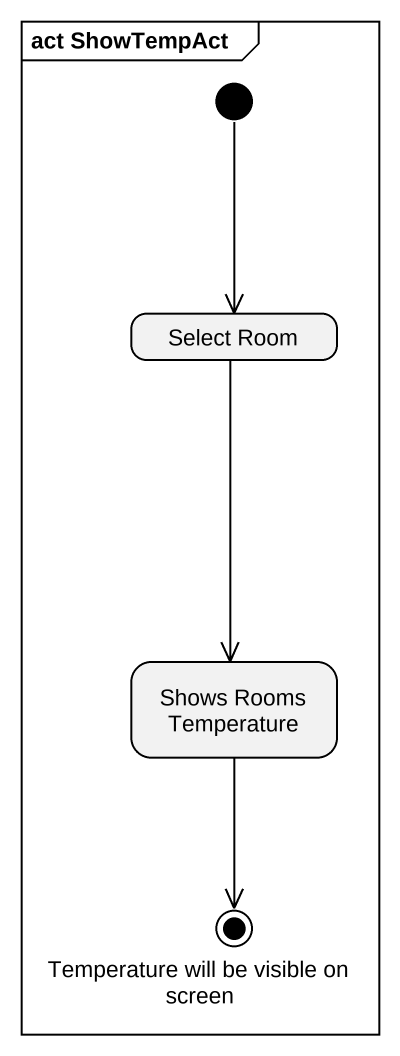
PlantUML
@startuml
mainframe act ShowTempAct
hide empty description
state "Select Room" as Select_Room
state "Shows Rooms Temperature" as Shows_Rooms_Temperature
state "Temperature will be visible on screen" as Temperature_will_be_visible <<end>>
[*] --> Select_Room
Select_Room --> Shows_Rooms_Temperature
Shows_Rooms_Temperature --> Temperature_will_be_visible
@enduml
